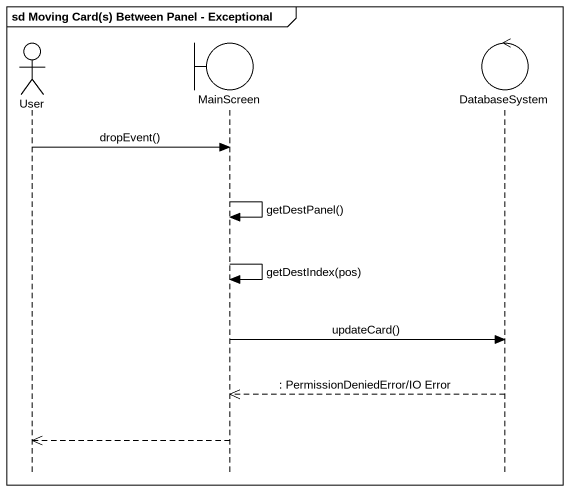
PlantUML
@startuml
mainframe sd Moving Card(s) Between Panel - Exceptional
hide footbox
actor User
boundary MainScreen
control DatabaseSystem

User -> MainScreen : dropEvent()
MainScreen -> MainScreen : getDestPanel()
MainScreen -> MainScreen : getDestIndex(pos)
MainScreen -> DatabaseSystem : updateCard()
DatabaseSystem -->> MainScreen : : PermissionDeniedError/IO Error
MainScreen -->> User
@enduml
